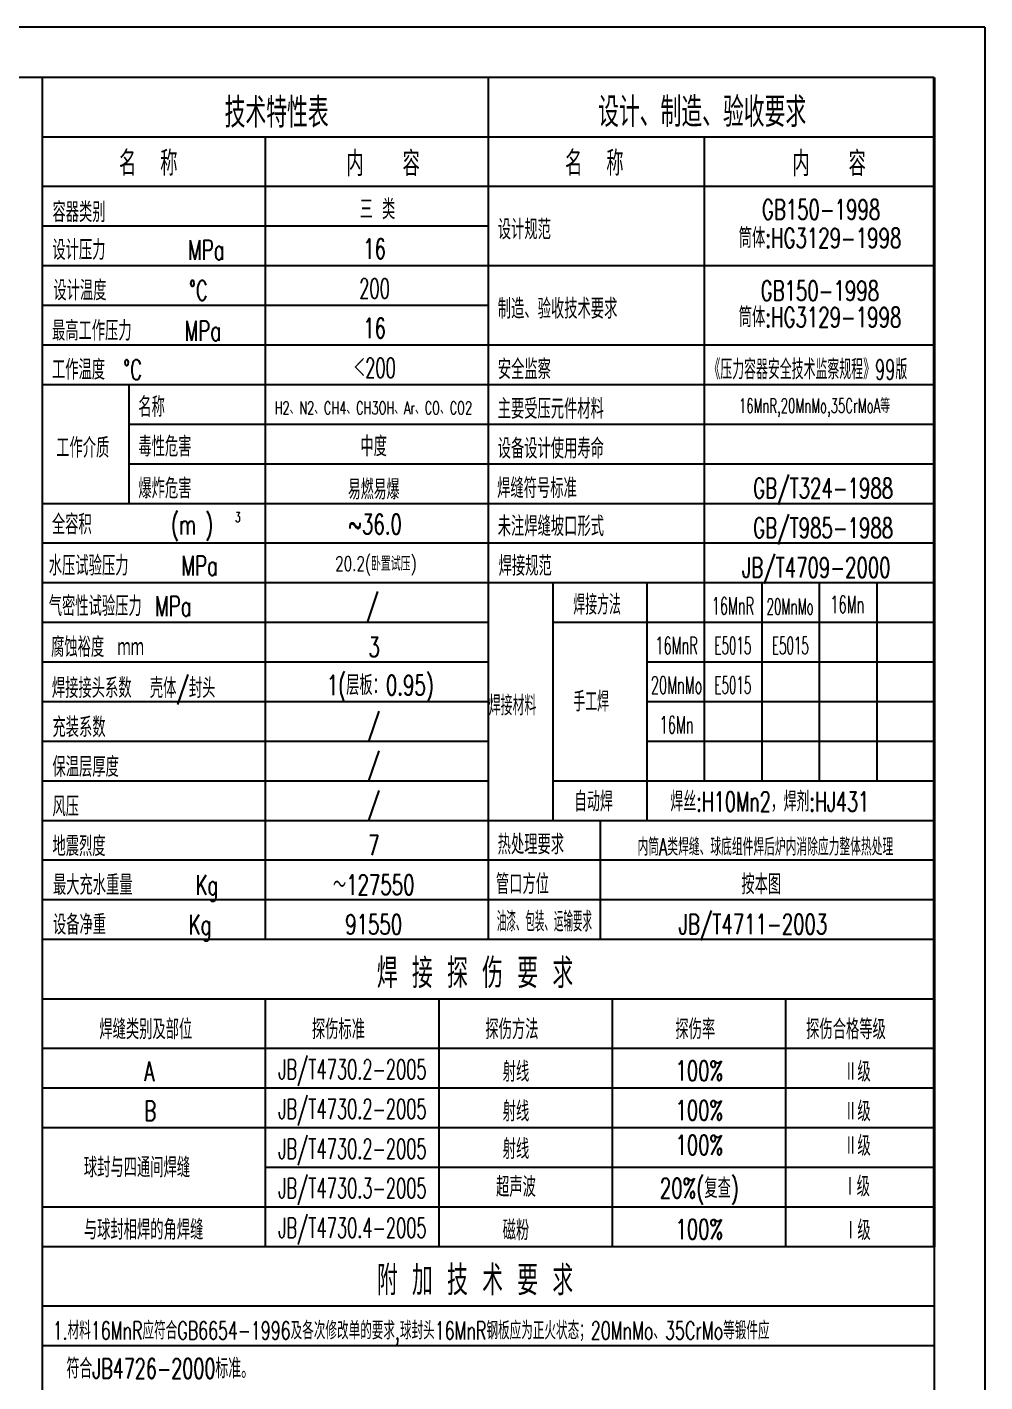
# Model space of a CAD drawing. Header units: inches. Extents: x -375 to 8535, y -150 to 12465.
# Drawn here: x 5694 to 8535, y 8445 to 12465 of the extents above; entities that cross this region are included whole.
import ezdxf
from ezdxf.enums import TextEntityAlignment as Align

# ---------------------------------------------------------------- set-up
doc = ezdxf.new("R2010")
doc.units = ezdxf.units.IN
doc.header["$LTSCALE"] = 150
doc.layers.add('01', color=7, linetype='Continuous', lineweight=40)
for name, color, linetype in [('09', 170, 'Continuous'), ('1轮廓实线层', 7, 'Continuous'), ('2细线层', 4, 'Continuous'), ('6文字层', 3, 'Continuous'), ('图框层', 7, 'Continuous')]:
    doc.layers.add(name, color=color, linetype=linetype)
doc.styles.add('PC_TEXTSTYLE', font='romans.shx', dxfattribs={"width": 0.8, "bigfont": 'hzfs.shx'})
doc.styles.add('样式 1', font='romans.shx', dxfattribs={"width": 0.7, "bigfont": 'hzfs.shx'})

msp = doc.modelspace()

# ---------------------------------------------------------------- linework, layer by layer
at = {"layer": '01'}
msp.add_line((8385, 12315), (8385, 8846.14), dxfattribs=at)
at = {"layer": '09', "ltscale": 20}
msp.add_line((8385, 12256.21), (8385, 12256.21), dxfattribs=at)
msp.add_line((8385, 12256.21), (8385, 12256.21), dxfattribs=at)
at = {"layer": '1轮廓实线层', "ltscale": 20}
for p, q in [((5739.28, 12315), (5739.28, 7368.5)), ((8385, 12315), (5739.28, 12315)), ((8385, 12138.6), (5739.28, 12138.6)), ((8385, 11991.61), (5739.28, 11991.61))]:
    msp.add_line(p, q, dxfattribs=at)
at = {"layer": '1轮廓实线层'}
for p, q in [((7062.14, 12315), (7062.14, 9757.44)), ((6400.71, 12138.6), (6400.71, 9757.44)), ((7702.9, 12138.6), (7702.9, 10815.73)), ((5996.5, 11403.67), (5996.5, 11050.91)), ((7253.18, 10815.73), (7253.18, 10110.21)), ((7532.4, 10815.73), (7532.4, 10110.21)), ((7702.9, 10815.73), (7702.9, 10227.79)), ((7873.41, 10815.73), (7873.41, 10227.79)), ((8043.91, 10815.73), (8043.91, 10227.79)), ((8214.41, 10815.73), (8214.41, 10227.79)), ((7393.55, 10110.21), (7393.55, 9757.44)), ((8385, 9757.44), (5739.28, 9757.44)), ((8385, 9581.06), (5739.28, 9581.06)), ((6400.71, 9581.06), (6400.71, 8846.14)), ((6915.16, 9581.06), (6915.16, 8846.14)), ((7429.6, 9581.06), (7429.6, 8846.14)), ((7944.05, 9581.06), (7944.05, 8846.14)), ((8385, 8846.14), (5739.28, 8846.14)), ((8385, 8846.14), (5739.28, 8846.14)), ((8385, 8669.76), (5739.28, 8669.76))]:
    msp.add_line(p, q, dxfattribs=at)
at = {"layer": '2细线层'}
for p, q in [((8535, 12465), (-375, 12465)), ((8535, 12465), (8535, -150)), ((7062.14, 11874.02), (5739.28, 11874.02)), ((8385, 11756.44), (5739.28, 11756.44)), ((7062.14, 11638.85), (5739.28, 11638.85)), ((8385, 11521.26), (5739.28, 11521.26)), ((8385, 11403.67), (5739.28, 11403.67)), ((8385, 11286.08), (5996.5, 11286.08)), ((8385, 11168.5), (5996.5, 11168.5)), ((8385, 11050.91), (5739.28, 11050.91)), ((8385, 10933.32), (5739.28, 10933.32)), ((8385, 10815.73), (5739.28, 10815.73)), ((7062.14, 10698.15), (5739.28, 10698.15)), ((8385, 10698.15), (7253.18, 10698.15)), ((7062.14, 10580.56), (5739.28, 10580.56)), ((8385, 10580.56), (7532.4, 10580.56)), ((7062.14, 10462.97), (5739.28, 10462.97)), ((8385, 10462.97), (7532.4, 10462.97)), ((7062.14, 10345.38), (5739.28, 10345.38)), ((8385, 10345.38), (7532.4, 10345.38)), ((7062.14, 10227.79), (5739.28, 10227.79)), ((8385, 10227.79), (7253.18, 10227.79)), ((8385, 10110.21), (5739.28, 10110.21)), ((8385, 9992.62), (5739.28, 9992.62)), ((8385, 9875.03), (5739.28, 9875.03)), ((8385, 9434.08), (5739.28, 9434.08)), ((8385, 9316.49), (5739.28, 9316.49)), ((8385, 9198.9), (5739.28, 9198.9)), ((8385, 9081.31), (6400.71, 9081.31)), ((8385, 8963.73), (5739.28, 8963.73)), ((8385, 8552.17), (5739.28, 8552.17))]:
    msp.add_line(p, q, dxfattribs=at)
at = {"layer": '图框层'}
for q in [(0, 12315), (8385, 0)]:
    msp.add_line((8385, 12315), q, dxfattribs=at)

# ---------------------------------------------------------------- texts
at = {"layer": '6文字层', "ltscale": 20, "style": '样式 1', "width": 0.7}
for s, height, p in [('技术特性表', 88.191, (6434.48, 12215.37)), ('设计、制造、验收要求', 88.191, (7696.54, 12217.59)), ('焊 接 探 伤 要 求', 88.1909, (7022.78, 9662)), ('附 加 技 术 要 求', 88.1909, (7022.78, 8750.7))]:
    msp.add_text(s, height=height, dxfattribs=at).set_placement(p, align=Align.MIDDLE)
at = {"layer": '6文字层'}
for s, height, style, width, p in [('名  称', 73.492, '样式 1', 0.7, (5967.16, 12024.01)), ('名  称', 73.492, '样式 1', 0.7, (7290.02, 12024.01)), ('容器类别', 58.794, 'PC_TEXTSTYLE', 0.67, (5769.64, 11886.54)), ('设计规范', 58.794, '样式 1', 0.67, (7090.41, 11835.05)), ('设计压力    \u3000   MPa', 58.7939, 'PC_TEXTSTYLE', 0.67, (5769.24, 11774.35)), ('设计温度\u3000       %%dC', 58.7939, 'PC_TEXTSTYLE', 0.67, (5772.29, 11654.08)), ('制造、验收技术要求', 58.794, '样式 1', 0.67, (7090.41, 11599.87)), ('最高工作压力\u3000    MPa', 58.7939, 'PC_TEXTSTYLE', 0.67, (5768.11, 11534.49)), ('工作温度  %%dC', 58.794, 'PC_TEXTSTYLE', 0.67, (5768.17, 11418.9)), ('安全监察', 58.794, '样式 1', 0.67, (7090.41, 11420.17)), ('《压力容器安全技术监察规程》99版', 58.7938, '样式 1', 0.6, (7715.12, 11419.83)), ('名称', 58.794, 'PC_TEXTSTYLE', 0.67, (6024.43, 11308.39)), ('主要受压元件材料', 58.794, '样式 1', 0.67, (7089.98, 11302.59)), ('毒性危害', 58.794, 'PC_TEXTSTYLE', 0.67, (6024.43, 11190.8)), ('工作介质', 58.794, 'PC_TEXTSTYLE', 0.67, (5780.65, 11187.22)), ('设备设计使用寿命', 58.794, '样式 1', 0.67, (7089.98, 11185)), ('GB/T324-1988', 58.7939, '样式 1', 0.67, (7847.63, 11067.41)), ('爆炸危害', 58.794, 'PC_TEXTSTYLE', 0.67, (6024.43, 11066.52)), ('焊缝符号标准', 58.794, '样式 1', 0.67, (7088.42, 11067.41)), ('全容积        (m )', 58.7939, 'PC_TEXTSTYLE', 0.67, (5767.89, 10959.85)), ('3', 29.4, 'PC_TEXTSTYLE', 0.6, (6311.79, 10996.45)), ('未注焊缝坡口形式', 58.794, '样式 1', 0.67, (7090.2, 10954.41)), ('GB/T985-1988', 58.7939, '样式 1', 0.67, (7847.63, 10949.82)), ('水压试验压力\u3000    MPa', 58.7939, 'PC_TEXTSTYLE', 0.67, (5758.76, 10837.49)), ('焊接规范', 58.794, '样式 1', 0.67, (7092.9, 10836.82)), ('JB/T4709-2000', 58.7939, '样式 1', 0.67, (7814.66, 10832.23)), ('气密性试验压力\u3000MPa', 58.7939, 'PC_TEXTSTYLE', 0.67, (5758.64, 10717.33)), ('焊接方法', 58.794, '样式 1', 0.6, (7314.39, 10721.57)), ('腐蚀裕度\u3000ｍｍ', 58.794, 'PC_TEXTSTYLE', 0.67, (5765.48, 10595.79)), ('焊接接头系数  壳体/封头', 58.7939, 'PC_TEXTSTYLE', 0.67, (5767.91, 10474.33)), ('手工焊', 58.794, '样式 1', 0.6, (7314.39, 10434.02)), ('焊接材料', 58.794, '样式 1', 0.6, (7063.62, 10422.72)), ('充装系数', 58.794, 'PC_TEXTSTYLE', 0.67, (5769.64, 10357.9)), ('保温层厚度', 58.794, 'PC_TEXTSTYLE', 0.67, (5769.64, 10240.31)), ('风压', 58.794, 'PC_TEXTSTYLE', 0.67, (5769.64, 10122.72)), ('自动焊      焊丝:H10Mn2，焊剂:HJ431', 58.7939, 'PC_TEXTSTYLE', 0.65, (7316.86, 10137.52)), ('地震烈度', 58.794, 'PC_TEXTSTYLE', 0.67, (5769.64, 10005.13)), ('热处理要求', 58.794, '样式 1', 0.67, (7090.04, 10010.28)), ('最大充水重量\u3000     Kg', 58.7939, 'PC_TEXTSTYLE', 0.67, (5771.1, 9889.93)), ('管口方位', 58.794, '样式 1', 0.67, (7084.8, 9892.6)), ('设备净重\u3000       Kg', 58.7939, 'PC_TEXTSTYLE', 0.67, (5771.1, 9772.34)), ('油漆、包装、运输要求', 58.794, '样式 1', 0.4, (7087.46, 9781.42)), ('JB/T4711-2003', 58.7939, '样式 1', 0.67, (7626.98, 9773.94)), ('焊缝类别及部位', 58.794, 'PC_TEXTSTYLE', 0.67, (5908.61, 9461.65)), ('探伤标准', 58.794, 'PC_TEXTSTYLE', 0.67, (6539.07, 9461.65)), ('探伤方法', 58.794, 'PC_TEXTSTYLE', 0.67, (7053.51, 9461.65)), ('探伤率', 58.794, 'PC_TEXTSTYLE', 0.67, (7616.94, 9461.65)), ('探伤合格等级', 58.794, 'PC_TEXTSTYLE', 0.67, (8004.89, 9461.65)), ('A', 58.79, 'PC_TEXTSTYLE', 0.67, (6041.48, 9337.31)), ('B', 58.79, 'PC_TEXTSTYLE', 0.67, (6041.48, 9219.72)), ('球封与四通间焊缝', 58.794, 'PC_TEXTSTYLE', 0.67, (5862.72, 9051.82)), ('与球封相焊的角焊缝', 58.794, 'PC_TEXTSTYLE', 0.67, (5862.72, 8866.96)), ('1.材料16MnR应符合GB6654-1996及各次修改单的要求,球封头16MnR钢板应为正火状态；20MnMo、35CrMo等锻件应', 52.9145, 'PC_TEXTSTYLE', 0.65, (5770.36, 8570.91)), ('符合JB4726-2000标准。', 58.7939, 'PC_TEXTSTYLE', 0.65, (5811.24, 8455.4))]:
    msp.add_text(s, height=height, dxfattribs=dict(at, style=style, width=width)).set_placement(p)
for s, height, style, width, p in [('内   容', 73.492, '样式 1', 0.7, (6750.23, 12063.62)), ('内   容', 73.492, '样式 1', 0.7, (8073.09, 12063.62)), ('三 类', 58.794, '样式 1', 0.67, (6733.55, 11927.47)), ('GB150-1998', 58.794, '样式 1', 0.67, (8049.15, 11923.67)), ('筒体:HG3129-1998', 58.7938, '样式 1', 0.67, (8046.14, 11842.5)), ('16', 58.794, '样式 1', 0.67, (6724.83, 11807)), ('200', 58.794, '样式 1', 0.6, (6724.83, 11689.41)), ('GB150-1998', 58.794, '样式 1', 0.67, (8045.55, 11682.8)), ('筒体:HG3129-1998', 58.7938, '样式 1', 0.67, (8046.14, 11607.32)), ('16', 58.794, '样式 1', 0.67, (6724.83, 11571.82)), ('＜200', 58.794, '样式 1', 0.6, (6724.83, 11454.23)), ('H2、N2、CH4、CH3OH、Ar、CO、CO2', 38.0985, '样式 1', 0.65, (6721.43, 11335.08)), ('16MnR,20MnMo,35CrMoA等', 42.3316, 'PC_TEXTSTYLE', 0.6, (8029.6, 11337.48)), ('中度', 58.794, '样式 1', 0.67, (6722.33, 11223.97)), ('易燃易爆', 58.794, '样式 1', 0.65, (6722.33, 11095.95)), ('~36.0', 58.794, '样式 1', 0.67, (6726.45, 10990.05)), ('20.2(卧置试压)', 42, 'PC_TEXTSTYLE', 0.7, (6728.71, 10869.78)), ('/', 58.79, '样式 1', 0.67, (6718.69, 10745.97)), ('16Mn', 51.445, '样式 1', 0.55, (8127.09, 10751.77)), ('16MnR', 51.445, '样式 1', 0.55, (7787.68, 10747.6)), ('20MnMo', 47.035, '样式 1', 0.55, (7957.23, 10745.61)), ('3', 58.79, '样式 1', 0.67, (6723.59, 10625.69)), ('16MnR', 51.445, '样式 1', 0.55, (7620.58, 10630.02)), ('E5015', 51.445, '样式 1', 0.5, (7787.68, 10630.02)), ('E5015', 51.445, '样式 1', 0.5, (7958.18, 10630.02)), ('1(层板：0.95)', 58.794, '样式 1', 0.67, (6741.81, 10508.11)), ('20MnMo', 51.445, '样式 1', 0.55, (7620.58, 10512.43)), ('E5015', 51.445, '样式 1', 0.5, (7787.68, 10512.43)), ('/', 58.79, '样式 1', 0.67, (6722.33, 10390.43)), ('16Mn', 51.445, '样式 1', 0.55, (7620.58, 10394.84)), ('/', 58.79, '样式 1', 0.67, (6722.33, 10272.84)), ('/', 58.79, '样式 1', 0.67, (6722.33, 10155.25)), ('7', 58.79, '样式 1', 0.67, (6722.33, 10037.66)), ('内筒A类焊缝、球底组件焊后炉内消除应力整体热处理', 51.4447, 'PC_TEXTSTYLE', 0.62, (7884.01, 10035.22)), ('～127550', 58.794, '样式 1', 0.67, (6722.33, 9920.08)), ('按本图', 58.794, '样式 1', 0.67, (7871.85, 9924.41)), ('91550', 58.794, '样式 1', 0.67, (6722.33, 9802.49)), ('JB/T4730.2-2005', 58.7939, 'PC_TEXTSTYLE', 0.6, (6659.29, 9368.3)), ('射线', 58.794, 'PC_TEXTSTYLE', 0.67, (7144.35, 9368.3)), ('100%', 58.794, 'PC_TEXTSTYLE', 0.67, (7688.18, 9368.3)), ('Ⅱ级', 58.794, 'PC_TEXTSTYLE', 0.67, (8156.92, 9368.3)), ('JB/T4730.2-2005', 58.7939, 'PC_TEXTSTYLE', 0.6, (6659.29, 9250.72)), ('射线', 58.794, 'PC_TEXTSTYLE', 0.67, (7144.35, 9250.72)), ('100%', 58.794, 'PC_TEXTSTYLE', 0.67, (7688.18, 9250.72)), ('Ⅱ级', 58.794, 'PC_TEXTSTYLE', 0.67, (8156.92, 9250.72)), ('JB/T4730.2-2005', 58.7938, 'PC_TEXTSTYLE', 0.6, (6659.29, 9132.56)), ('射线', 58.794, 'PC_TEXTSTYLE', 0.67, (7144.35, 9138.97)), ('100%', 58.794, 'PC_TEXTSTYLE', 0.67, (7688.18, 9147.83)), ('Ⅱ级', 58.794, 'PC_TEXTSTYLE', 0.67, (8156.92, 9148.62)), ('JB/T4730.3-2005', 58.7938, 'PC_TEXTSTYLE', 0.6, (6659.29, 9015.54)), ('超声波', 58.794, 'PC_TEXTSTYLE', 0.67, (7144.35, 9026.56)), ('20%(复查)', 58.794, 'PC_TEXTSTYLE', 0.67, (7688.18, 9015.54)), ('Ⅰ级', 58.794, 'PC_TEXTSTYLE', 0.67, (8154.84, 9027.83)), ('JB/T4730.4-2005', 58.7939, 'PC_TEXTSTYLE', 0.6, (6659.29, 8897.95)), ('磁粉', 58.794, 'PC_TEXTSTYLE', 0.67, (7144.35, 8897.95)), ('100%', 58.794, 'PC_TEXTSTYLE', 0.67, (7688.18, 8897.95)), ('Ⅰ级', 58.794, 'PC_TEXTSTYLE', 0.67, (8156.92, 8897.95))]:
    msp.add_text(s, height=height, dxfattribs=dict(at, style=style, width=width)).set_placement(p, align=Align.MIDDLE)

doc.saveas('drawing.dxf')
